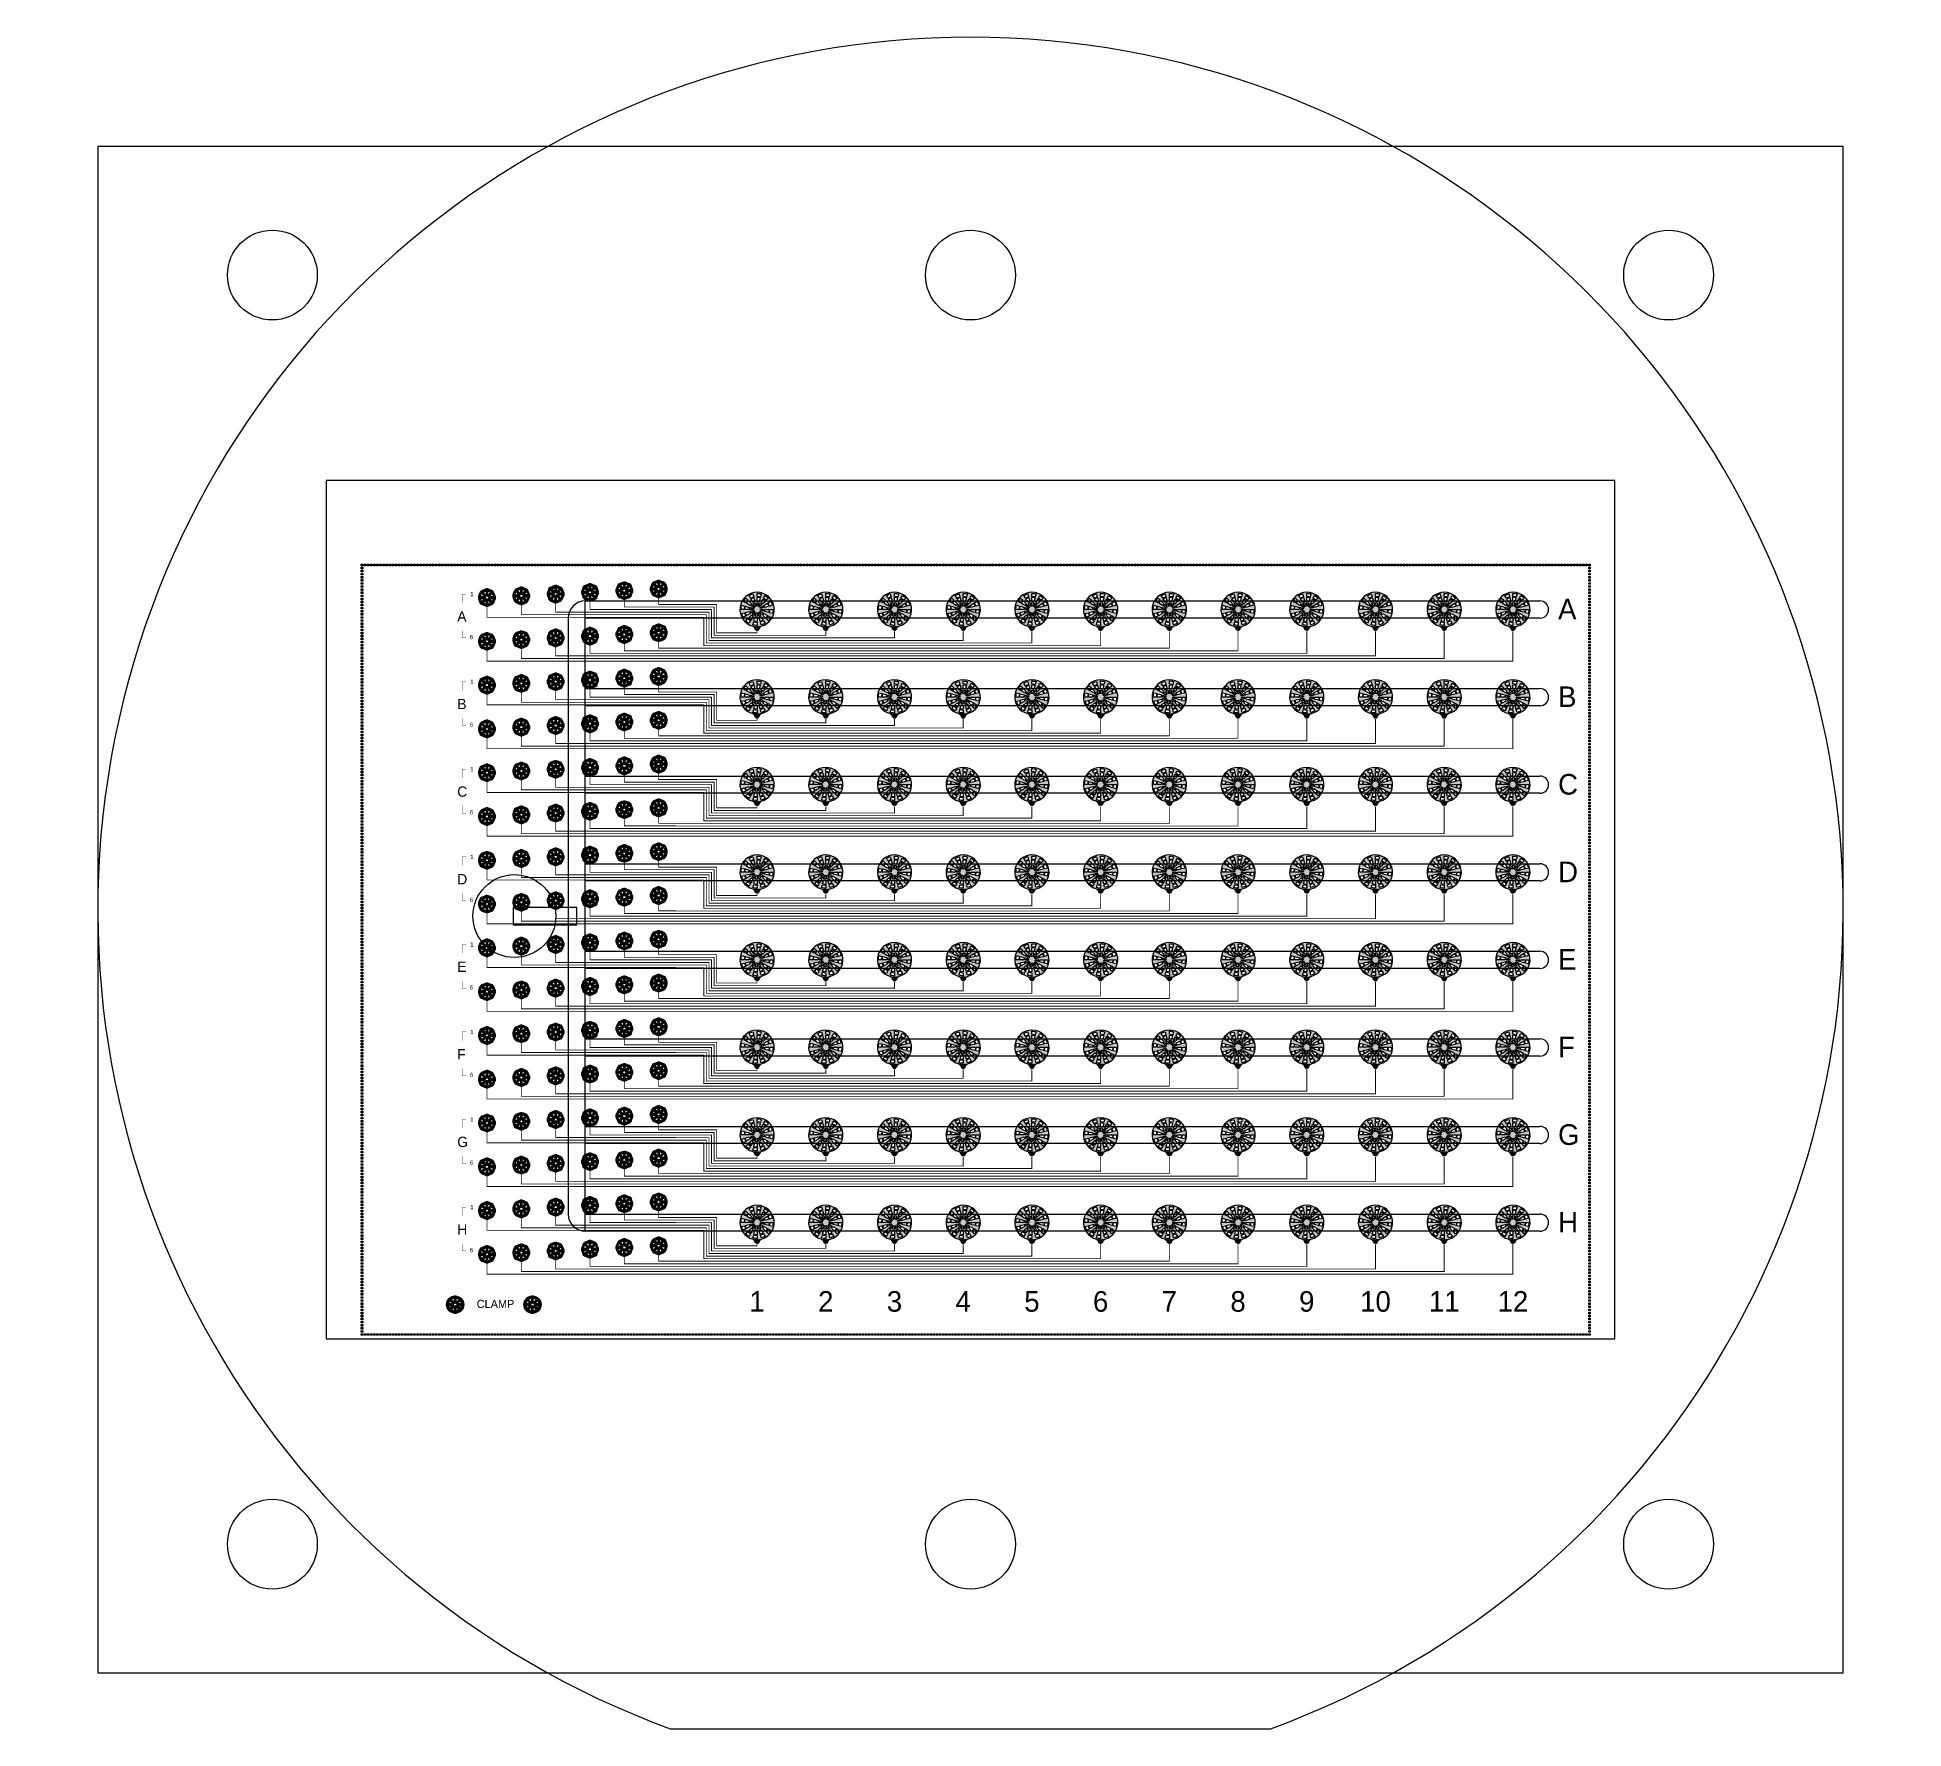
# Model space of a CAD drawing. Extents: x -54323 to 54323, y -47697 to 50800.
import ezdxf
from ezdxf.enums import TextEntityAlignment as Align

# ---------------------------------------------------------------- set-up
doc = ezdxf.new("R2010")
doc.units = 13
for name, color, linetype in [('Adapter', 30, 'Continuous'), ('Air Clamp', 240, 'Continuous'), ('Boundary Marking', 170, 'Continuous'), ('Reagent Routing', 104, 'Continuous'), ('Reservoirs', 40, 'Continuous')]:
    doc.layers.add(name, color=color, linetype=linetype)

# ---------------------------------------------------------------- blocks, each defined once
blk = doc.blocks.new('Wafer (4-inch)')
blk.add_line((-17483, -47697), (17483, -47697))
blk.add_arc((0, 0), 50800, 290.12967, 249.87033)
blk = doc.blocks.new('Glass Slide Area')
blk.add_lwpolyline([(-37500, -25000), (37500, -25000), (37500, 25000), (-37500, 25000)], close=True)
blk = doc.blocks.new('*U10')
at = {"const_width": 50}
for points in [[(-19925, -625), (-19925, -700), (-22275, -700), (-22275, 950), (-24650, 950)], [(-15925, -625), (-15925, -850), (-22425, -850), (-22425, 800), (-24650, 800)], [(-11925, -625), (-11925, -1000), (-22575, -1000), (-22575, 650), (-24650, 650)], [(-7925, -625), (-7925, -1150), (-22725, -1150), (-22725, 500), (-24650, 500)], [(-3925, -625), (-3925, -1300), (-22875, -1300), (-22875, 350), (-24650, 350)], [(75, -625), (75, -1450), (-23025, -1450), (-23025, 200), (-24650, 200)], [(-24650, -2350), (-24650, -2350), (24075, -2350), (24075, -625)], [(20075, -625), (20075, -2200), (-24650, -2200)], [(16075, -625), (16075, -2050), (-24650, -2050)], [(12075, -625), (12075, -1900), (-24650, -1900)], [(8075, -625), (8075, -1750), (-24650, -1750)], [(4075, -625), (4075, -1600), (-24650, -1600)]]:
    blk.add_lwpolyline(points, dxfattribs=at)
blk = doc.blocks.new('*U11')
at = {"layer": 'Reagent Routing', "color": 0, "linetype": 'ByBlock', "lineweight": -2, "transparency": 16777216}
for p in [(0, 0), (0, -5100), (0, -10200), (0, -15300), (0, -20400), (0, -25500), (0, -30600), (0, -35700)]:
    blk.add_blockref('*U10', p, dxfattribs=at)
blk = doc.blocks.new('*U12')
at = {"layer": 'Reagent Routing', "const_width": 20}
for points in [[(-92, 1250), (-317, 1250), (-317, 750)], [(-92, -1300), (-317, -1300), (-317, -875)]]:
    blk.add_lwpolyline(points, dxfattribs=at)
at = {"layer": 'Reagent Routing'}
for s, p in [('1', (258, 1250)), ('6', (233, -1250))]:
    blk.add_text(s, height=250, dxfattribs=at).set_placement(p, align=Align.MIDDLE_CENTER)
blk = doc.blocks.new('*U13')
at = {"layer": 'Reagent Routing', "color": 0, "linetype": 'ByBlock', "lineweight": -2, "transparency": 16777216}
for p in [(0, 0), (0, -5100), (0, -10200), (0, -15300), (0, -20400), (0, -25500), (0, -30600), (0, -35700)]:
    blk.add_blockref('*U12', p, dxfattribs=at)
blk = doc.blocks.new('ReservoirPin')
h = blk.add_hatch(color=256)
h.dxf.hatch_style = 1
h.paths.add_polyline_path([(-247, -986), (-228, -1012), (-225, -1008), (-208, -1025), (-215, -1031), (-187, -1070), (-175, -1058), (-158, -1075), (-173, -1090), (-125, -1159), (-108, -1175), (-111, -1178), (-84, -1217), (-75, -1208), (-58, -1225), (-70, -1236), (-25, -1300), (25, -1300), (70, -1236), (58, -1225), (75, -1208), (84, -1217), (111, -1178), (108, -1175), (125, -1159), (173, -1090), (158, -1075), (175, -1058), (187, -1070), (215, -1031), (208, -1025), (225, -1008), (228, -1012), (247, -986, 7.9866733)])
h.paths.add_polyline_path([(-242, -918), (-196, -748), (0, -774), (0, -950, -0.0655435)], flags=16)
h.paths.add_polyline_path([(-175, -1008), (-158, -1025), (-175, -1042), (-192, -1025)], flags=16)
h.paths.add_polyline_path([(-125, -1008), (-108, -1025), (-125, -1042), (-142, -1025)], flags=16)
h.paths.add_polyline_path([(-92, -1025), (-75, -1008), (-58, -1025), (-75, -1042)], flags=16)
h.paths.add_polyline_path([(-125, -1058), (-108, -1075), (-125, -1092), (-142, -1075)], flags=16)
h.paths.add_polyline_path([(-75, -1058), (-58, -1075), (-75, -1092), (-92, -1075)], flags=16)
h.paths.add_polyline_path([(-42, -1025), (-25, -1008), (-8, -1025), (-25, -1042)], flags=16)
h.paths.add_polyline_path([(-125, -1108), (-108, -1125), (-125, -1142), (-142, -1125)], flags=16)
h.paths.add_polyline_path([(-42, -1075), (-25, -1058), (-8, -1075), (-25, -1092)], flags=16)
h.paths.add_polyline_path([(-75, -1108), (-58, -1125), (-75, -1142), (-92, -1125)], flags=16)
h.paths.add_polyline_path([(8, -1025), (25, -1008), (42, -1025), (25, -1042)], flags=16)
h.paths.add_polyline_path([(-25, -1108), (-8, -1125), (-25, -1142), (-42, -1125)], flags=16)
h.paths.add_polyline_path([(8, -1075), (25, -1058), (42, -1075), (25, -1092)], flags=16)
h.paths.add_polyline_path([(-75, -1158), (-58, -1175), (-75, -1192), (-92, -1175)], flags=16)
h.paths.add_polyline_path([(-184, -705), (-121, -467), (0, -483), (0, -729)], flags=16)
h.paths.add_polyline_path([(58, -1025), (75, -1008), (92, -1025), (75, -1042)], flags=16)
h.paths.add_polyline_path([(8, -1125), (25, -1108), (42, -1125), (25, -1142)], flags=16)
h.paths.add_polyline_path([(-25, -1158), (-8, -1175), (-25, -1192), (-42, -1175)], flags=16)
h.paths.add_polyline_path([(58, -1075), (75, -1058), (92, -1075), (75, -1092)], flags=16)
h.paths.add_polyline_path([(-467, -825, -0.0655435), (-660, -677), (-536, -552), (-379, -673)], flags=16)
h.paths.add_polyline_path([(25, -1158), (42, -1175), (25, -1192), (8, -1175)], flags=16)
h.paths.add_polyline_path([(58, -1125), (75, -1108), (92, -1125), (75, -1142)], flags=16)
h.paths.add_polyline_path([(-25, -1208), (-8, -1225), (-25, -1242), (-42, -1225)], flags=16)
h.paths.add_polyline_path([(108, -1025), (125, -1008), (142, -1025), (125, -1042)], flags=16)
h.paths.add_polyline_path([(108, -1075), (125, -1058), (142, -1075), (125, -1092)], flags=16)
h.paths.add_polyline_path([(58, -1175), (75, -1158), (92, -1175), (75, -1192)], flags=16)
h.paths.add_polyline_path([(25, -1208), (42, -1225), (25, -1242), (8, -1225)], flags=16)
h.paths.add_polyline_path([(-356, -634), (-504, -521), (-330, -347), (-233, -421)], flags=16)
h.paths.add_polyline_path([(108, -1125), (125, -1108), (142, -1125), (125, -1142)], flags=16)
h.paths.add_polyline_path([(158, -1025), (175, -1008), (192, -1025), (175, -1042)], flags=16)
h.paths.add_polyline_path([(196, -748), (379, -673), (467, -825, -0.0655435), (242, -918)], flags=16)
h.paths.add_polyline_path([(184, -705), (121, -467), (233, -421), (356, -634)], flags=16)
h.paths.add_polyline_path([(-105, -408), (-52, -212), (0, -219), (0, -422)], flags=16)
h.paths.add_polyline_path([(-203, -368), (-287, -303), (-143, -160), (-101, -192)], flags=16)
h.paths.add_polyline_path([(105, -408), (52, -212), (101, -192), (203, -368)], flags=16)
h.paths.add_polyline_path([(-617, -373), (-688, -201), (-451, -137), (-404, -250)], flags=16)
h.paths.add_polyline_path([(-656, -395), (-808, -483, -0.0655435), (-902, -258), (-732, -213)], flags=16)
h.paths.add_polyline_path([(-351, -219), (-391, -122), (-196, -69), (-175, -118)], flags=16)
h.paths.add_polyline_path([(330, -347), (404, -250), (617, -373), (504, -521)], flags=16)
h.paths.add_polyline_path([(287, -303), (143, -160), (175, -118), (351, -219)], flags=16)
h.paths.add_polyline_path([(536, -552), (656, -395), (808, -483, -0.0655435), (660, -677)], flags=16)
h.paths.add_polyline_path([(-203, -17), (-405, -17), (-391, 88), (-196, 36)], flags=16)
h.paths.add_polyline_path([(196, -69), (203, -17), (405, -17), (391, -122)], flags=16)
h.paths.add_polyline_path([(-467, -17), (-713, -17), (-688, 168), (-451, 104)], flags=16)
h.paths.add_polyline_path([(-175, 85), (-351, 186), (-287, 270), (-143, 127)], flags=16)
h.paths.add_polyline_path([(451, -137), (467, -17), (713, -17), (688, -201)], flags=16)
h.paths.add_polyline_path([(196, 36), (175, 85), (351, 186), (391, 88)], flags=16)
h.paths.add_polyline_path([(-758, -17), (-933, -17, -0.0655435), (-902, 225), (-732, 179)], flags=16)
h.paths.add_polyline_path([(-101, 159), (-203, 334), (-105, 375), (-52, 179)], flags=16)
h.paths.add_polyline_path([(143, 127), (101, 159), (203, 334), (287, 270)], flags=16)
h.paths.add_polyline_path([(0, 186), (0, 389), (105, 375), (52, 179)], flags=16)
h.paths.add_polyline_path([(-404, 217), (-617, 340), (-504, 487), (-330, 313)], flags=16)
h.paths.add_polyline_path([(732, -213), (758, -17), (933, -17, -0.0655435), (902, -258)], flags=16)
h.paths.add_polyline_path([(451, 104), (404, 217), (617, 340), (688, 168)], flags=16)
h.paths.add_polyline_path([(-233, 387), (-356, 601), (-184, 672), (-121, 434)], flags=16)
h.paths.add_polyline_path([(330, 313), (233, 387), (356, 601), (504, 487)], flags=16)
h.paths.add_polyline_path([(-656, 362), (-808, 450, -0.0655435), (-660, 643), (-536, 519)], flags=16)
h.paths.add_polyline_path([(0, 450), (0, 696), (184, 672), (121, 434)], flags=16)
h.paths.add_polyline_path([(732, 179), (656, 362), (808, 450, -0.0655435), (902, 225)], flags=16)
h.paths.add_polyline_path([(-379, 639), (-467, 792, -0.0655435), (-242, 885), (-196, 715)], flags=16)
h.paths.add_polyline_path([(536, 519), (379, 639), (467, 792, -0.0655435), (660, 643)], flags=16)
h.paths.add_polyline_path([(0, 741), (0, 917, -0.0655435), (242, 885), (196, 715)], flags=16)
for points in [[(-732, 179), (-758, -17), (-933, -17, -0.0655435), (-902, 225), (-732, 179)], [(-536, 519), (-656, 362), (-808, 450, -0.0655435), (-660, 643), (-536, 519)], [(-467, 792, -0.0655435), (-242, 885), (-196, 715), (-379, 639), (-467, 792, -0.0655435)], [(0, 741), (0, 917, -0.0655435), (242, 885), (196, 715), (0, 741)], [(379, 639), (467, 792, -0.0655435), (660, 643), (536, 519), (379, 639)], [(656, 362), (808, 450, -0.0655435), (902, 225), (732, 179), (656, 362)], [(-732, -213), (-656, -395), (-808, -483, -0.0655435), (-902, -258), (-732, -213)], [(-536, -552), (-379, -673), (-467, -825, -0.0655435), (-660, -677), (-536, -552)], [(-196, -748), (0, -774), (0, -950, -0.0655435), (-242, -918), (-196, -748)], [(196, -748), (379, -673), (467, -825, -0.0655435), (242, -918), (196, -748)], [(656, -395), (808, -483, -0.0655435), (660, -677), (536, -552), (656, -395)], [(758, -17), (933, -17, -0.0655435), (902, -258), (732, -213), (758, -17)]]:
    blk.add_lwpolyline(points, format="xyb", close=True)
for points in [[(-451, 104), (-467, -17), (-713, -17), (-688, 168), (-451, 104)], [(-504, 487), (-330, 313), (-404, 217), (-617, 340), (-504, 487)], [(-391, 88), (-196, 36), (-203, -17), (-405, -17), (-391, 88)], [(-356, 601), (-184, 672), (-121, 434), (-233, 387), (-356, 601)], [(-287, 270), (-143, 127), (-175, 85), (-351, 186), (-287, 270)], [(-203, 334), (-105, 375), (-52, 179), (-101, 159), (-203, 334)], [(0, 696), (184, 672), (121, 434), (0, 450), (0, 696)], [(0, 389), (105, 375), (52, 179), (0, 186), (0, 389)], [(203, 334), (287, 270), (143, 127), (101, 159), (203, 334)], [(175, 85), (351, 186), (391, 88), (196, 36), (175, 85)], [(233, 387), (356, 601), (504, 487), (330, 313), (233, 387)], [(404, 217), (617, 340), (688, 168), (451, 104), (404, 217)], [(-451, -137), (-404, -250), (-617, -373), (-688, -201), (-451, -137)], [(-330, -347), (-233, -421), (-356, -634), (-504, -521), (-330, -347)], [(-196, -69), (-175, -118), (-351, -219), (-391, -122), (-196, -69)], [(-143, -160), (-101, -192), (-203, -368), (-287, -303), (-143, -160)], [(-175, -1008), (-192, -1025), (-175, -1042), (-158, -1025), (-175, -1008)], [(-121, -467), (0, -483), (0, -729), (-184, -705), (-121, -467)], [(-125, -1008), (-142, -1025), (-125, -1042), (-108, -1025), (-125, -1008)], [(-125, -1058), (-142, -1075), (-125, -1092), (-108, -1075), (-125, -1058)], [(-52, -212), (0, -219), (0, -422), (-105, -408), (-52, -212)], [(-75, -1008), (-92, -1025), (-75, -1042), (-58, -1025), (-75, -1008)], [(-75, -1058), (-92, -1075), (-75, -1092), (-58, -1075), (-75, -1058)], [(-25, -1008), (-42, -1025), (-25, -1042), (-8, -1025), (-25, -1008)], [(-25, -1058), (-42, -1075), (-25, -1092), (-8, -1075), (-25, -1058)], [(25, -1008), (8, -1025), (25, -1042), (42, -1025), (25, -1008)], [(25, -1058), (8, -1075), (25, -1092), (42, -1075), (25, -1058)], [(52, -212), (101, -192), (203, -368), (105, -408), (52, -212)], [(75, -1008), (58, -1025), (75, -1042), (92, -1025), (75, -1008)], [(75, -1058), (58, -1075), (75, -1092), (92, -1075), (75, -1058)], [(125, -1008), (108, -1025), (125, -1042), (142, -1025), (125, -1008)], [(125, -1058), (108, -1075), (125, -1092), (142, -1075), (125, -1058)], [(121, -467), (233, -421), (356, -634), (184, -705), (121, -467)], [(175, -118), (351, -219), (287, -303), (143, -160), (175, -118)], [(175, -1008), (158, -1025), (175, -1042), (192, -1025), (175, -1008)], [(203, -17), (405, -17), (391, -122), (196, -69), (203, -17)], [(404, -250), (617, -373), (504, -521), (330, -347), (404, -250)], [(467, -17), (713, -17), (688, -201), (451, -137), (467, -17)], [(-125, -1108), (-142, -1125), (-125, -1142), (-108, -1125), (-125, -1108)], [(-75, -1108), (-92, -1125), (-75, -1142), (-58, -1125), (-75, -1108)], [(-75, -1158), (-92, -1175), (-75, -1192), (-58, -1175), (-75, -1158)], [(-25, -1108), (-42, -1125), (-25, -1142), (-8, -1125), (-25, -1108)], [(-25, -1158), (-42, -1175), (-25, -1192), (-8, -1175), (-25, -1158)], [(-25, -1208), (-42, -1225), (-25, -1242), (-8, -1225), (-25, -1208)], [(25, -1108), (8, -1125), (25, -1142), (42, -1125), (25, -1108)], [(25, -1158), (8, -1175), (25, -1192), (42, -1175), (25, -1158)], [(25, -1208), (8, -1225), (25, -1242), (42, -1225), (25, -1208)], [(75, -1108), (58, -1125), (75, -1142), (92, -1125), (75, -1108)], [(75, -1158), (58, -1175), (75, -1192), (92, -1175), (75, -1158)], [(125, -1108), (108, -1125), (125, -1142), (142, -1125), (125, -1108)]]:
    blk.add_lwpolyline(points, close=True)
for points in [[(-215, -1031), (-208, -1025), (-225, -1008), (-228, -1012)], [(-173, -1090), (-158, -1075), (-175, -1058), (-187, -1070)], [(187, -1070), (175, -1058), (158, -1075), (173, -1090)], [(228, -1012), (225, -1008), (208, -1025), (215, -1031)], [(-111, -1178), (-108, -1175), (-125, -1158), (-125, -1158)], [(-70, -1236), (-58, -1225), (-75, -1208), (-84, -1217)], [(84, -1217), (75, -1208), (58, -1225), (70, -1236)], [(125, -1158), (108, -1175), (111, -1178)]]:
    blk.add_lwpolyline(points)
blk.add_arc((0, -17), 1000, 284.27357, 255.72643)
blk = doc.blocks.new('*U8')
at = {"layer": 'Reservoirs'}
blk.add_blockref('ReservoirPin', (0, 25), dxfattribs=at)
blk = doc.blocks.new('*U9')
at = {"layer": 'Reservoirs', "color": 0, "linetype": 'ByBlock', "lineweight": -2, "transparency": 16777216}
for p in [(0, 35700), (4000, 35700), (8000, 35700), (12000, 35700), (16000, 35700), (20000, 35700), (24000, 35700), (28000, 35700), (32000, 35700), (36000, 35700), (40000, 35700), (44000, 35700), (0, 30600), (4000, 30600), (8000, 30600), (12000, 30600), (16000, 30600), (20000, 30600), (24000, 30600), (28000, 30600), (32000, 30600), (36000, 30600), (40000, 30600), (44000, 30600), (0, 25500), (4000, 25500), (8000, 25500), (12000, 25500), (16000, 25500), (20000, 25500), (24000, 25500), (28000, 25500), (32000, 25500), (36000, 25500), (40000, 25500), (44000, 25500), (0, 20400), (4000, 20400), (8000, 20400), (12000, 20400), (16000, 20400), (20000, 20400), (24000, 20400), (28000, 20400), (32000, 20400), (36000, 20400), (40000, 20400), (44000, 20400), (0, 15300), (4000, 15300), (8000, 15300), (12000, 15300), (16000, 15300), (20000, 15300), (24000, 15300), (28000, 15300), (32000, 15300), (36000, 15300), (40000, 15300), (44000, 15300), (0, 10200), (4000, 10200), (8000, 10200), (12000, 10200), (16000, 10200), (20000, 10200), (24000, 10200), (28000, 10200), (32000, 10200), (36000, 10200), (40000, 10200), (44000, 10200), (0, 5100), (4000, 5100), (8000, 5100), (12000, 5100), (16000, 5100), (20000, 5100), (24000, 5100), (28000, 5100), (32000, 5100), (36000, 5100), (40000, 5100), (44000, 5100), (0, 0), (4000, 0), (8000, 0), (12000, 0), (16000, 0), (20000, 0), (24000, 0), (28000, 0), (32000, 0), (36000, 0), (40000, 0), (44000, 0)]:
    blk.add_blockref('*U8', p, dxfattribs=at)
blk = doc.blocks.new('Pinwheel')
h = blk.add_hatch(color=256)
h.dxf.hatch_style = 1
h.paths.add_polyline_path([(389, 318), (318, 389), (184, 444), (50, 500), (-50, 500), (-184, 444), (-318, 389), (-389, 318), (-444, 184), (-500, 50), (-500, -50), (-444, -184), (-389, -318), (-318, -389), (-184, -444), (-50, -500), (50, -500), (184, -444), (318, -389), (389, -318), (444, -184), (500, -50), (500, 50), (444, 184)])
h.paths.add_polyline_path([(-207, 327), (-146, 352), (-85, 377, -0.5345111), (-50, 354), (-50, 181, -0.3033467), (-65, 158, -0.3033467), (-93, 163), (-215, 286, -0.5345111)], flags=16)
h.paths.add_polyline_path([(-286, 215), (-163, 93, -0.3033467), (-158, 65, -0.3033467), (-181, 50), (-354, 50, -0.5345111), (-377, 85), (-352, 146), (-327, 207, -0.5345111)], flags=16)
h.paths.add_polyline_path([(100, 0, -1), (-100, 0, -1)], flags=16)
h.paths.add_polyline_path([(50, 354, -0.5345111), (85, 377), (146, 352), (207, 327, -0.5345111), (215, 286), (93, 163, -0.3033467), (65, 158, -0.3033467), (50, 181)], flags=16)
h.paths.add_polyline_path([(-181, -50, -0.3033467), (-158, -65, -0.3033467), (-163, -93), (-286, -215, -0.5345111), (-327, -207), (-352, -146), (-377, -85, -0.5345111), (-354, -50)], flags=16)
h.paths.add_polyline_path([(163, 93), (286, 215, -0.5345111), (327, 207), (352, 146), (377, 85, -0.5345111), (354, 50), (181, 50, -0.3033467), (158, 65, -0.3033467)], flags=16)
h.paths.add_polyline_path([(-65, -158, -0.3033467), (-50, -181), (-50, -354, -0.5345111), (-85, -377), (-146, -352), (-207, -327, -0.5345111), (-215, -286), (-93, -163, -0.3033467)], flags=16)
h.paths.add_polyline_path([(181, -50), (354, -50, -0.5345111), (377, -85), (352, -146), (327, -207, -0.5345111), (286, -215), (163, -93, -0.3033467), (158, -65, -0.3033467)], flags=16)
h.paths.add_polyline_path([(65, -158, -0.3033467), (93, -163), (215, -286, -0.5345111), (207, -327), (146, -352), (85, -377, -0.5345111), (50, -354), (50, -181, -0.3033467)], flags=16)
for p, q in [((-444, 184), (-500, 50)), ((-500, 50), (-500, -50)), ((-389, 318), (-444, 184)), ((-318, 389), (-389, 318)), ((-377, 85), (-352, 146)), ((-181, 50), (-354, 50)), ((-352, 146), (-327, 207)), ((-184, 444), (-318, 389)), ((-286, 215), (-163, 93)), ((-93, 163), (-215, 286)), ((-207, 327), (-146, 352)), ((-50, 500), (-184, 444)), ((-146, 352), (-85, 377)), ((50, 500), (-50, 500)), ((-50, 354), (-50, 181)), ((184, 444), (50, 500)), ((50, 181), (50, 354)), ((85, 377), (146, 352)), ((215, 286), (93, 163)), ((146, 352), (207, 327)), ((163, 93), (286, 215)), ((354, 50), (181, 50)), ((318, 389), (184, 444)), ((389, 318), (318, 389)), ((327, 207), (352, 146)), ((352, 146), (377, 85)), ((444, 184), (389, 318)), ((500, 50), (444, 184)), ((500, -50), (500, 50)), ((-500, -50), (-500, -50)), ((-500, -50), (-444, -184)), ((-444, -184), (-389, -318)), ((-389, -318), (-318, -389)), ((-352, -146), (-377, -85)), ((-354, -50), (-181, -50)), ((-327, -207), (-352, -146)), ((-318, -389), (-184, -444)), ((-163, -93), (-286, -215)), ((-215, -286), (-93, -163)), ((-146, -352), (-207, -327)), ((-184, -444), (-50, -500)), ((-85, -377), (-146, -352)), ((-50, -181), (-50, -354)), ((-50, -500), (50, -500)), ((50, -354), (50, -181)), ((50, -500), (184, -444)), ((146, -352), (85, -377)), ((93, -163), (215, -286)), ((207, -327), (146, -352)), ((286, -215), (163, -93)), ((181, -50), (354, -50)), ((184, -444), (318, -389)), ((318, -389), (389, -318)), ((352, -146), (327, -207)), ((377, -85), (352, -146)), ((389, -318), (444, -184)), ((444, -184), (500, -50))]:
    blk.add_line(p, q)
blk.add_circle((0, 0), 100)
for centre, start, end in [((-354, 75), 157.49999, 269.99999), ((-304, 198), 44.99999, 157.49999), ((-198, 304), 112.49999, 224.99999), ((-181, 75), 269.99999, 337.49999), ((-181, 75), 337.49999, 44.99999), ((-75, 181), 224.99999, 292.49999), ((-75, 354), 359.99999, 112.49999), ((-75, 181), 292.49999, 359.99999), ((75, 354), 67.49999, 179.99999), ((75, 181), 179.99999, 247.49999), ((75, 181), 247.49999, 314.99999), ((181, 75), 134.99999, 202.49999), ((181, 75), 202.49999, 269.99999), ((198, 304), 314.99999, 67.49999), ((304, 198), 22.49999, 134.99999), ((354, 75), 269.99999, 22.49999), ((-354, -75), 89.99999, 202.49999), ((-304, -198), 202.49999, 314.99999), ((-198, -304), 134.99999, 247.49999), ((-181, -75), 22.49999, 89.99999), ((-181, -75), 314.99999, 22.49999), ((-75, -181), 67.49999, 134.99999), ((-75, -354), 247.49999, 359.99999), ((-75, -181), 359.99999, 67.49999), ((75, -181), 112.49999, 179.99999), ((75, -354), 179.99999, 292.49999), ((75, -181), 44.99999, 112.49999), ((181, -75), 157.49999, 224.99999), ((181, -75), 89.99999, 157.49999), ((198, -304), 292.49999, 44.99999), ((304, -198), 224.99999, 337.49999), ((354, -75), 337.49999, 89.99999)]:
    blk.add_arc(centre, 25, start, end)
blk = doc.blocks.new('*U14')
at = {"layer": 'Boundary Marking'}
h = blk.add_hatch(color=256, dxfattribs=at)
h.dxf.hatch_style = 1
h.paths.add_polyline_path([(45, -45), (45, 45), (-45, 45), (-45, -45)])
blk.add_lwpolyline([(-45, 45), (45, 45), (45, -45), (-45, -45)], close=True, dxfattribs=at)
blk = doc.blocks.new('*U15')
at = {"layer": 'Boundary Marking', "color": 0, "linetype": 'ByBlock', "lineweight": -2, "transparency": 16777216}
for p in [(0, 0), (180, 0), (360, 0), (540, 0), (720, 0), (900, 0), (1080, 0), (1260, 0), (1440, 0), (1620, 0), (1800, 0), (1980, 0), (2160, 0), (2340, 0), (2520, 0), (2700, 0), (2880, 0), (3060, 0), (3240, 0), (3420, 0), (3600, 0), (3780, 0), (3960, 0), (4140, 0), (4320, 0), (4500, 0), (4680, 0), (4860, 0), (5040, 0), (5220, 0), (5400, 0), (5580, 0), (5760, 0), (5940, 0), (6120, 0), (6300, 0), (6480, 0), (6660, 0), (6840, 0), (7020, 0), (7200, 0), (7380, 0), (7560, 0), (7740, 0), (7920, 0), (8100, 0), (8280, 0), (8460, 0), (8640, 0), (8820, 0), (9000, 0), (9180, 0), (9360, 0), (9540, 0), (9720, 0), (9900, 0), (10080, 0), (10260, 0), (10440, 0), (10620, 0), (10800, 0), (10980, 0), (11160, 0), (11340, 0), (11520, 0), (11700, 0), (11880, 0), (12060, 0), (12240, 0), (12420, 0), (12600, 0), (12780, 0), (12960, 0), (13140, 0), (13320, 0), (13500, 0), (13680, 0), (13860, 0), (14040, 0), (14220, 0), (14400, 0), (14580, 0), (14760, 0), (14940, 0), (15120, 0), (15300, 0), (15480, 0), (15660, 0), (15840, 0), (16020, 0), (16200, 0), (16380, 0), (16560, 0), (16740, 0), (16920, 0), (17100, 0), (17280, 0), (17460, 0), (17640, 0), (17820, 0), (18000, 0), (18180, 0), (18360, 0), (18540, 0), (18720, 0), (18900, 0), (19080, 0), (19260, 0), (19440, 0), (19620, 0), (19800, 0), (19980, 0), (20160, 0), (20340, 0), (20520, 0), (20700, 0), (20880, 0), (21060, 0), (21240, 0), (21420, 0), (21600, 0), (21780, 0), (21960, 0), (22140, 0), (22320, 0), (22500, 0), (22680, 0), (22860, 0), (23040, 0), (23220, 0), (23400, 0), (23580, 0), (23760, 0), (23940, 0), (24120, 0), (24300, 0), (24480, 0), (24660, 0), (24840, 0), (25020, 0), (25200, 0), (25380, 0), (25560, 0), (25740, 0), (25920, 0), (26100, 0), (26280, 0), (26460, 0), (26640, 0), (26820, 0), (27000, 0), (27180, 0), (27360, 0), (27540, 0), (27720, 0), (27900, 0), (28080, 0), (28260, 0), (28440, 0), (28620, 0), (28800, 0), (28980, 0), (29160, 0), (29340, 0), (29520, 0), (29700, 0), (29880, 0), (30060, 0), (30240, 0), (30420, 0), (30600, 0), (30780, 0), (30960, 0), (31140, 0), (31320, 0), (31500, 0), (31680, 0), (31860, 0), (32040, 0), (32220, 0), (32400, 0), (32580, 0), (32760, 0), (32940, 0), (33120, 0), (33300, 0), (33480, 0), (33660, 0), (33840, 0), (34020, 0), (34200, 0), (34380, 0), (34560, 0), (34740, 0), (34920, 0), (35100, 0), (35280, 0), (35460, 0), (35640, 0), (35820, 0), (36000, 0), (36180, 0), (36360, 0), (36540, 0), (36720, 0), (36900, 0), (37080, 0), (37260, 0), (37440, 0), (37620, 0), (37800, 0), (37980, 0), (38160, 0), (38340, 0), (38520, 0), (38700, 0), (38880, 0), (39060, 0), (39240, 0), (39420, 0), (39600, 0), (39780, 0), (39960, 0), (40140, 0), (40320, 0), (40500, 0), (40680, 0), (40860, 0), (41040, 0), (41220, 0), (41400, 0), (41580, 0), (41760, 0), (41940, 0), (42120, 0), (42300, 0), (42480, 0), (42660, 0), (42840, 0), (43020, 0), (43200, 0), (43380, 0), (43560, 0), (43740, 0), (43920, 0), (44100, 0), (44280, 0), (44460, 0), (44640, 0), (44820, 0), (45000, 0), (45180, 0), (45360, 0), (45540, 0), (45720, 0), (45900, 0), (46080, 0), (46260, 0), (46440, 0), (46620, 0), (46800, 0), (46980, 0), (47160, 0), (47340, 0), (47520, 0), (47700, 0), (47880, 0), (48060, 0), (48240, 0), (48420, 0), (48600, 0), (48780, 0), (48960, 0), (49140, 0), (49320, 0), (49500, 0), (49680, 0), (49860, 0), (50040, 0), (50220, 0), (50400, 0), (50580, 0), (50760, 0), (50940, 0), (51120, 0), (51300, 0), (51480, 0), (51660, 0), (51840, 0), (52020, 0), (52200, 0), (52380, 0), (52560, 0), (52740, 0), (52920, 0), (53100, 0), (53280, 0), (53460, 0), (53640, 0), (53820, 0), (54000, 0), (54180, 0), (54360, 0), (54540, 0), (54720, 0), (54900, 0), (55080, 0), (55260, 0), (55440, 0), (55620, 0), (55800, 0), (55980, 0), (56160, 0), (56340, 0), (56520, 0), (56700, 0), (56880, 0), (57060, 0), (57240, 0), (57420, 0), (57600, 0), (57780, 0), (57960, 0), (58140, 0), (58320, 0), (58500, 0), (58680, 0), (58860, 0), (59040, 0), (59220, 0), (59400, 0), (59580, 0), (59760, 0), (59940, 0), (60120, 0), (60300, 0), (60480, 0), (60660, 0), (60840, 0), (61020, 0), (61200, 0), (61380, 0), (61560, 0), (61740, 0), (61920, 0), (62100, 0), (62280, 0), (62460, 0), (62640, 0), (62820, 0), (63000, 0), (63180, 0), (63360, 0), (63540, 0), (63720, 0), (63900, 0), (64080, 0), (64260, 0), (64440, 0), (64620, 0), (64800, 0), (64980, 0), (65160, 0), (65340, 0), (65520, 0), (65700, 0), (65880, 0), (66060, 0), (66240, 0), (66420, 0), (66600, 0), (66780, 0), (66960, 0), (67140, 0), (67320, 0), (67500, 0), (67680, 0), (67860, 0), (68040, 0), (68220, 0), (68400, 0), (68580, 0), (68760, 0), (68940, 0), (69120, 0), (69300, 0), (69480, 0), (69660, 0), (69840, 0), (70020, 0), (70200, 0), (70380, 0), (70560, 0), (70740, 0), (70920, 0), (71100, 0), (71280, 0), (71460, 0)]:
    blk.add_blockref('*U14', p, dxfattribs=at)
blk = doc.blocks.new('*U16')
at = {"layer": 'Boundary Marking'}
h = blk.add_hatch(color=256, dxfattribs=at)
h.dxf.hatch_style = 1
h.paths.add_polyline_path([(-45, 45), (-45, -45), (45, -45), (45, 45)])
blk.add_lwpolyline([(-45, 45), (45, 45), (45, -45), (-45, -45)], close=True, dxfattribs=at)
blk = doc.blocks.new('*U17')
at = {"layer": 'Boundary Marking', "color": 0, "linetype": 'ByBlock', "lineweight": -2, "transparency": 16777216}
for p in [(0, 0), (180, 0), (360, 0), (540, 0), (720, 0), (900, 0), (1080, 0), (1260, 0), (1440, 0), (1620, 0), (1800, 0), (1980, 0), (2160, 0), (2340, 0), (2520, 0), (2700, 0), (2880, 0), (3060, 0), (3240, 0), (3420, 0), (3600, 0), (3780, 0), (3960, 0), (4140, 0), (4320, 0), (4500, 0), (4680, 0), (4860, 0), (5040, 0), (5220, 0), (5400, 0), (5580, 0), (5760, 0), (5940, 0), (6120, 0), (6300, 0), (6480, 0), (6660, 0), (6840, 0), (7020, 0), (7200, 0), (7380, 0), (7560, 0), (7740, 0), (7920, 0), (8100, 0), (8280, 0), (8460, 0), (8640, 0), (8820, 0), (9000, 0), (9180, 0), (9360, 0), (9540, 0), (9720, 0), (9900, 0), (10080, 0), (10260, 0), (10440, 0), (10620, 0), (10800, 0), (10980, 0), (11160, 0), (11340, 0), (11520, 0), (11700, 0), (11880, 0), (12060, 0), (12240, 0), (12420, 0), (12600, 0), (12780, 0), (12960, 0), (13140, 0), (13320, 0), (13500, 0), (13680, 0), (13860, 0), (14040, 0), (14220, 0), (14400, 0), (14580, 0), (14760, 0), (14940, 0), (15120, 0), (15300, 0), (15480, 0), (15660, 0), (15840, 0), (16020, 0), (16200, 0), (16380, 0), (16560, 0), (16740, 0), (16920, 0), (17100, 0), (17280, 0), (17460, 0), (17640, 0), (17820, 0), (18000, 0), (18180, 0), (18360, 0), (18540, 0), (18720, 0), (18900, 0), (19080, 0), (19260, 0), (19440, 0), (19620, 0), (19800, 0), (19980, 0), (20160, 0), (20340, 0), (20520, 0), (20700, 0), (20880, 0), (21060, 0), (21240, 0), (21420, 0), (21600, 0), (21780, 0), (21960, 0), (22140, 0), (22320, 0), (22500, 0), (22680, 0), (22860, 0), (23040, 0), (23220, 0), (23400, 0), (23580, 0), (23760, 0), (23940, 0), (24120, 0), (24300, 0), (24480, 0), (24660, 0), (24840, 0), (25020, 0), (25200, 0), (25380, 0), (25560, 0), (25740, 0), (25920, 0), (26100, 0), (26280, 0), (26460, 0), (26640, 0), (26820, 0), (27000, 0), (27180, 0), (27360, 0), (27540, 0), (27720, 0), (27900, 0), (28080, 0), (28260, 0), (28440, 0), (28620, 0), (28800, 0), (28980, 0), (29160, 0), (29340, 0), (29520, 0), (29700, 0), (29880, 0), (30060, 0), (30240, 0), (30420, 0), (30600, 0), (30780, 0), (30960, 0), (31140, 0), (31320, 0), (31500, 0), (31680, 0), (31860, 0), (32040, 0), (32220, 0), (32400, 0), (32580, 0), (32760, 0), (32940, 0), (33120, 0), (33300, 0), (33480, 0), (33660, 0), (33840, 0), (34020, 0), (34200, 0), (34380, 0), (34560, 0), (34740, 0), (34920, 0), (35100, 0), (35280, 0), (35460, 0), (35640, 0), (35820, 0), (36000, 0), (36180, 0), (36360, 0), (36540, 0), (36720, 0), (36900, 0), (37080, 0), (37260, 0), (37440, 0), (37620, 0), (37800, 0), (37980, 0), (38160, 0), (38340, 0), (38520, 0), (38700, 0), (38880, 0), (39060, 0), (39240, 0), (39420, 0), (39600, 0), (39780, 0), (39960, 0), (40140, 0), (40320, 0), (40500, 0), (40680, 0), (40860, 0), (41040, 0), (41220, 0), (41400, 0), (41580, 0), (41760, 0), (41940, 0), (42120, 0), (42300, 0), (42480, 0), (42660, 0), (42840, 0), (43020, 0), (43200, 0), (43380, 0), (43560, 0), (43740, 0), (43920, 0), (44100, 0), (44280, 0), (44460, 0), (44640, 0), (44820, 0), (45000, 0), (45180, 0), (45360, 0), (45540, 0), (45720, 0), (45900, 0), (46080, 0), (46260, 0), (46440, 0), (46620, 0), (46800, 0), (46980, 0), (47160, 0), (47340, 0), (47520, 0), (47700, 0), (47880, 0), (48060, 0), (48240, 0), (48420, 0), (48600, 0), (48780, 0), (48960, 0), (49140, 0), (49320, 0), (49500, 0), (49680, 0), (49860, 0), (50040, 0), (50220, 0), (50400, 0), (50580, 0), (50760, 0), (50940, 0), (51120, 0), (51300, 0), (51480, 0), (51660, 0), (51840, 0), (52020, 0), (52200, 0), (52380, 0), (52560, 0), (52740, 0), (52920, 0), (53100, 0), (53280, 0), (53460, 0), (53640, 0), (53820, 0), (54000, 0), (54180, 0), (54360, 0), (54540, 0), (54720, 0), (54900, 0), (55080, 0), (55260, 0), (55440, 0), (55620, 0), (55800, 0), (55980, 0), (56160, 0), (56340, 0), (56520, 0), (56700, 0), (56880, 0), (57060, 0), (57240, 0), (57420, 0), (57600, 0), (57780, 0), (57960, 0), (58140, 0), (58320, 0), (58500, 0), (58680, 0), (58860, 0), (59040, 0), (59220, 0), (59400, 0), (59580, 0), (59760, 0), (59940, 0), (60120, 0), (60300, 0), (60480, 0), (60660, 0), (60840, 0), (61020, 0), (61200, 0), (61380, 0), (61560, 0), (61740, 0), (61920, 0), (62100, 0), (62280, 0), (62460, 0), (62640, 0), (62820, 0), (63000, 0), (63180, 0), (63360, 0), (63540, 0), (63720, 0), (63900, 0), (64080, 0), (64260, 0), (64440, 0), (64620, 0), (64800, 0), (64980, 0), (65160, 0), (65340, 0), (65520, 0), (65700, 0), (65880, 0), (66060, 0), (66240, 0), (66420, 0), (66600, 0), (66780, 0), (66960, 0), (67140, 0), (67320, 0), (67500, 0), (67680, 0), (67860, 0), (68040, 0), (68220, 0), (68400, 0), (68580, 0), (68760, 0), (68940, 0), (69120, 0), (69300, 0), (69480, 0), (69660, 0), (69840, 0), (70020, 0), (70200, 0), (70380, 0), (70560, 0), (70740, 0), (70920, 0), (71100, 0), (71280, 0), (71460, 0)]:
    blk.add_blockref('*U16', p, dxfattribs=at)
blk = doc.blocks.new('*U18')
at = {"layer": 'Boundary Marking'}
h = blk.add_hatch(color=256, dxfattribs=at)
h.dxf.hatch_style = 1
h.paths.add_polyline_path([(-45, 45), (-45, -45), (45, -45), (45, 45)])
blk.add_lwpolyline([(45, -45), (-45, -45), (-45, 45), (45, 45)], close=True, dxfattribs=at)
blk = doc.blocks.new('*U19')
at = {"layer": 'Boundary Marking', "color": 0, "linetype": 'ByBlock', "lineweight": -2, "transparency": 16777216}
for p in [(0, 44460), (0, 44280), (0, 44100), (0, 43920), (0, 43740), (0, 43560), (0, 43380), (0, 43200), (0, 43020), (0, 42840), (0, 42660), (0, 42480), (0, 42300), (0, 42120), (0, 41940), (0, 41760), (0, 41580), (0, 41400), (0, 41220), (0, 41040), (0, 40860), (0, 40680), (0, 40500), (0, 40320), (0, 40140), (0, 39960), (0, 39780), (0, 39600), (0, 39420), (0, 39240), (0, 39060), (0, 38880), (0, 38700), (0, 38520), (0, 38340), (0, 38160), (0, 37980), (0, 37800), (0, 37620), (0, 37440), (0, 37260), (0, 37080), (0, 36900), (0, 36720), (0, 36540), (0, 36360), (0, 36180), (0, 36000), (0, 35820), (0, 35640), (0, 35460), (0, 35280), (0, 35100), (0, 34920), (0, 34740), (0, 34560), (0, 34380), (0, 34200), (0, 34020), (0, 33840), (0, 33660), (0, 33480), (0, 33300), (0, 33120), (0, 32940), (0, 32760), (0, 32580), (0, 32400), (0, 32220), (0, 32040), (0, 31860), (0, 31680), (0, 31500), (0, 31320), (0, 31140), (0, 30960), (0, 30780), (0, 30600), (0, 30420), (0, 30240), (0, 30060), (0, 29880), (0, 29700), (0, 29520), (0, 29340), (0, 29160), (0, 28980), (0, 28800), (0, 28620), (0, 28440), (0, 28260), (0, 28080), (0, 27900), (0, 27720), (0, 27540), (0, 27360), (0, 27180), (0, 27000), (0, 26820), (0, 26640), (0, 26460), (0, 26280), (0, 26100), (0, 25920), (0, 25740), (0, 25560), (0, 25380), (0, 25200), (0, 25020), (0, 24840), (0, 24660), (0, 24480), (0, 24300), (0, 24120), (0, 23940), (0, 23760), (0, 23580), (0, 23400), (0, 23220), (0, 23040), (0, 22860), (0, 22680), (0, 22500), (0, 22320), (0, 22140), (0, 21960), (0, 21780), (0, 21600), (0, 21420), (0, 21240), (0, 21060), (0, 20880), (0, 20700), (0, 20520), (0, 20340), (0, 20160), (0, 19980), (0, 19800), (0, 19620), (0, 19440), (0, 19260), (0, 19080), (0, 18900), (0, 18720), (0, 18540), (0, 18360), (0, 18180), (0, 18000), (0, 17820), (0, 17640), (0, 17460), (0, 17280), (0, 17100), (0, 16920), (0, 16740), (0, 16560), (0, 16380), (0, 16200), (0, 16020), (0, 15840), (0, 15660), (0, 15480), (0, 15300), (0, 15120), (0, 14940), (0, 14760), (0, 14580), (0, 14400), (0, 14220), (0, 14040), (0, 13860), (0, 13680), (0, 13500), (0, 13320), (0, 13140), (0, 12960), (0, 12780), (0, 12600), (0, 12420), (0, 12240), (0, 12060), (0, 11880), (0, 11700), (0, 11520), (0, 11340), (0, 11160), (0, 10980), (0, 10800), (0, 10620), (0, 10440), (0, 10260), (0, 10080), (0, 9900), (0, 9720), (0, 9540), (0, 9360), (0, 9180), (0, 9000), (0, 8820), (0, 8640), (0, 8460), (0, 8280), (0, 8100), (0, 7920), (0, 7740), (0, 7560), (0, 7380), (0, 7200), (0, 7020), (0, 6840), (0, 6660), (0, 6480), (0, 6300), (0, 6120), (0, 5940), (0, 5760), (0, 5580), (0, 5400), (0, 5220), (0, 5040), (0, 4860), (0, 4680), (0, 4500), (0, 4320), (0, 4140), (0, 3960), (0, 3780), (0, 3600), (0, 3420), (0, 3240), (0, 3060), (0, 2880), (0, 2700), (0, 2520), (0, 2340), (0, 2160), (0, 1980), (0, 1800), (0, 1620), (0, 1440), (0, 1260), (0, 1080), (0, 900), (0, 720), (0, 540), (0, 360), (0, 180), (0, 0)]:
    blk.add_blockref('*U18', p, dxfattribs=at)
blk = doc.blocks.new('*U20')
at = {"layer": 'Boundary Marking'}
h = blk.add_hatch(color=256, dxfattribs=at)
h.dxf.hatch_style = 1
h.paths.add_polyline_path([(45, -135), (-45, -135), (-45, -225), (45, -225)])
blk.add_lwpolyline([(45, -45), (-45, -45), (-45, 45), (45, 45)], close=True, dxfattribs=at)
blk = doc.blocks.new('*U21')
at = {"layer": 'Boundary Marking', "color": 0, "linetype": 'ByBlock', "lineweight": -2, "transparency": 16777216}
for p in [(0, 44460), (0, 44280), (0, 44100), (0, 43920), (0, 43740), (0, 43560), (0, 43380), (0, 43200), (0, 43020), (0, 42840), (0, 42660), (0, 42480), (0, 42300), (0, 42120), (0, 41940), (0, 41760), (0, 41580), (0, 41400), (0, 41220), (0, 41040), (0, 40860), (0, 40680), (0, 40500), (0, 40320), (0, 40140), (0, 39960), (0, 39780), (0, 39600), (0, 39420), (0, 39240), (0, 39060), (0, 38880), (0, 38700), (0, 38520), (0, 38340), (0, 38160), (0, 37980), (0, 37800), (0, 37620), (0, 37440), (0, 37260), (0, 37080), (0, 36900), (0, 36720), (0, 36540), (0, 36360), (0, 36180), (0, 36000), (0, 35820), (0, 35640), (0, 35460), (0, 35280), (0, 35100), (0, 34920), (0, 34740), (0, 34560), (0, 34380), (0, 34200), (0, 34020), (0, 33840), (0, 33660), (0, 33480), (0, 33300), (0, 33120), (0, 32940), (0, 32760), (0, 32580), (0, 32400), (0, 32220), (0, 32040), (0, 31860), (0, 31680), (0, 31500), (0, 31320), (0, 31140), (0, 30960), (0, 30780), (0, 30600), (0, 30420), (0, 30240), (0, 30060), (0, 29880), (0, 29700), (0, 29520), (0, 29340), (0, 29160), (0, 28980), (0, 28800), (0, 28620), (0, 28440), (0, 28260), (0, 28080), (0, 27900), (0, 27720), (0, 27540), (0, 27360), (0, 27180), (0, 27000), (0, 26820), (0, 26640), (0, 26460), (0, 26280), (0, 26100), (0, 25920), (0, 25740), (0, 25560), (0, 25380), (0, 25200), (0, 25020), (0, 24840), (0, 24660), (0, 24480), (0, 24300), (0, 24120), (0, 23940), (0, 23760), (0, 23580), (0, 23400), (0, 23220), (0, 23040), (0, 22860), (0, 22680), (0, 22500), (0, 22320), (0, 22140), (0, 21960), (0, 21780), (0, 21600), (0, 21420), (0, 21240), (0, 21060), (0, 20880), (0, 20700), (0, 20520), (0, 20340), (0, 20160), (0, 19980), (0, 19800), (0, 19620), (0, 19440), (0, 19260), (0, 19080), (0, 18900), (0, 18720), (0, 18540), (0, 18360), (0, 18180), (0, 18000), (0, 17820), (0, 17640), (0, 17460), (0, 17280), (0, 17100), (0, 16920), (0, 16740), (0, 16560), (0, 16380), (0, 16200), (0, 16020), (0, 15840), (0, 15660), (0, 15480), (0, 15300), (0, 15120), (0, 14940), (0, 14760), (0, 14580), (0, 14400), (0, 14220), (0, 14040), (0, 13860), (0, 13680), (0, 13500), (0, 13320), (0, 13140), (0, 12960), (0, 12780), (0, 12600), (0, 12420), (0, 12240), (0, 12060), (0, 11880), (0, 11700), (0, 11520), (0, 11340), (0, 11160), (0, 10980), (0, 10800), (0, 10620), (0, 10440), (0, 10260), (0, 10080), (0, 9900), (0, 9720), (0, 9540), (0, 9360), (0, 9180), (0, 9000), (0, 8820), (0, 8640), (0, 8460), (0, 8280), (0, 8100), (0, 7920), (0, 7740), (0, 7560), (0, 7380), (0, 7200), (0, 7020), (0, 6840), (0, 6660), (0, 6480), (0, 6300), (0, 6120), (0, 5940), (0, 5760), (0, 5580), (0, 5400), (0, 5220), (0, 5040), (0, 4860), (0, 4680), (0, 4500), (0, 4320), (0, 4140), (0, 3960), (0, 3780), (0, 3600), (0, 3420), (0, 3240), (0, 3060), (0, 2880), (0, 2700), (0, 2520), (0, 2340), (0, 2160), (0, 1980), (0, 1800), (0, 1620), (0, 1440), (0, 1260), (0, 1080), (0, 900), (0, 720), (0, 540), (0, 360), (0, 180), (0, 0)]:
    blk.add_blockref('*U20', p, dxfattribs=at)
blk = doc.blocks.new('*U22')
at = {"layer": 'Reagent Routing', "const_width": 50}
for points in [[(-3500, 37.5), (-3500, -562.5), (5500, -562.5)], [(-1500, 137.5), (-1500, -412.5), (5500, -412.5)], [(500, 237.5), (500, -262.5), (5500, -262.5)], [(2500, 337.5), (2500, -112.5), (5500, -112.5)], [(4500, 437.5), (4500, 37.5), (5500, 37.5)], [(-5500, -62.5), (-5500, -712.5), (5500, -712.5)]]:
    blk.add_lwpolyline(points, dxfattribs=at)
blk = doc.blocks.new('*U23')
at = {"layer": 'Adapter', "color": 0, "linetype": 'ByBlock', "lineweight": -2, "transparency": 16777216}
for p in [(0, 38250), (0, 35700), (0, 33150), (0, 30600), (0, 28050), (0, 25500), (0, 22950), (0, 20400), (0, 17850), (0, 15300), (0, 12750), (0, 10200), (0, 7650), (0, 5100), (0, 2550), (0, 0)]:
    blk.add_blockref('*U22', p, dxfattribs=at)
blk = doc.blocks.new('*U24')
at = {"layer": 'Air Clamp'}
blk.add_lwpolyline([(23575, -500), (-32000, -500), (-32000, 500), (23575, 500)], dxfattribs=at)
blk.add_arc((23575, 0), 500, 270, 90, dxfattribs=at)
blk = doc.blocks.new('*U25')
at = {"layer": 'Air Clamp', "color": 0, "linetype": 'ByBlock', "lineweight": -2, "transparency": 16777216}
for p in [(0, 35700), (0, 30600), (0, 25500), (0, 20400), (0, 15300), (0, 10200), (0, 5100), (0, 0)]:
    blk.add_blockref('*U24', p, dxfattribs=at)

msp = doc.modelspace()

# ---------------------------------------------------------------- hatches: boundary and pattern name
at = {"layer": 'Boundary Marking'}
h = msp.add_hatch(color=256, dxfattribs=at)
h.dxf.hatch_style = 1
h.paths.add_polyline_path([(-35470, 19940), (-35470, 19850), (-35380, 19850), (-35380, 19940)])

# ---------------------------------------------------------------- linework, layer by layer
at = {"layer": 'Air Clamp'}
for points in [[(50800, 44450), (-50800, 44450), (-50800, -44450), (50800, -44450), (50800, 44450)], [(-22925, 125), (-26625, 125), (-26625, -875), (-22925, -875)]]:
    msp.add_lwpolyline(points, close=True, dxfattribs=at)
for points in [[(-22425, -18725), (-22425, 17975)], [(-23425, 16975), (-23425, -17725)]]:
    msp.add_lwpolyline(points, dxfattribs=at)
for centre, radius in [((-40640, 36956), 2616), ((0, 36956), 2616), ((40640, 36956), 2616), ((-26550, -375), 2413), ((-30000, -23000), 500), ((-25500, -23000), 500), ((-40640, -36956), 2616), ((0, -36956), 2616), ((40640, -36956), 2616)]:
    msp.add_circle(centre, radius, dxfattribs=at)
for centre, start, end in [((-22425, 16975), 90, 180), ((-22425, -17725), 180, 270)]:
    msp.add_arc(centre, 1000, start, end, dxfattribs=at)

# ---------------------------------------------------------------- block references
for name in ['Wafer (4-inch)', 'Glass Slide Area']:
    msp.add_blockref(name, (0, 0))
at = {"layer": 'Adapter'}
for name, p in [('Pinwheel', (-28150, 18175)), ('Pinwheel', (-26150, 18275)), ('Pinwheel', (-24150, 18375)), ('Pinwheel', (-22150, 18475)), ('Pinwheel', (-20150, 18575)), ('Pinwheel', (-18150, 18675)), ('*U23', (-22650, -20512)), ('Pinwheel', (-24150, 15825)), ('Pinwheel', (-22150, 15925)), ('Pinwheel', (-20150, 16025)), ('Pinwheel', (-18150, 16125)), ('Pinwheel', (-28150, 15625)), ('Pinwheel', (-26150, 15725)), ('Pinwheel', (-28150, 13075)), ('Pinwheel', (-26150, 13175)), ('Pinwheel', (-24150, 13275)), ('Pinwheel', (-22150, 13375)), ('Pinwheel', (-20150, 13475)), ('Pinwheel', (-18150, 13575)), ('Pinwheel', (-28150, 10525)), ('Pinwheel', (-26150, 10625)), ('Pinwheel', (-24150, 10725)), ('Pinwheel', (-22150, 10825)), ('Pinwheel', (-20150, 10925)), ('Pinwheel', (-18150, 11025)), ('Pinwheel', (-22150, 8275)), ('Pinwheel', (-20150, 8375)), ('Pinwheel', (-18150, 8475)), ('Pinwheel', (-28150, 7975)), ('Pinwheel', (-26150, 8075)), ('Pinwheel', (-24150, 8175)), ('Pinwheel', (-28150, 5425)), ('Pinwheel', (-26150, 5525)), ('Pinwheel', (-24150, 5625)), ('Pinwheel', (-22150, 5725)), ('Pinwheel', (-20150, 5825)), ('Pinwheel', (-18150, 5925)), ('Pinwheel', (-28150, 2875)), ('Pinwheel', (-26150, 2975)), ('Pinwheel', (-24150, 3075)), ('Pinwheel', (-22150, 3175)), ('Pinwheel', (-20150, 3275)), ('Pinwheel', (-18150, 3375)), ('Pinwheel', (-22150, 625)), ('Pinwheel', (-20150, 725)), ('Pinwheel', (-18150, 825)), ('Pinwheel', (-28150, 325)), ('Pinwheel', (-26150, 425)), ('Pinwheel', (-24150, 525)), ('Pinwheel', (-28150, -2225)), ('Pinwheel', (-26150, -2125)), ('Pinwheel', (-24150, -2025)), ('Pinwheel', (-22150, -1925)), ('Pinwheel', (-20150, -1825)), ('Pinwheel', (-18150, -1725)), ('Pinwheel', (-28150, -4775)), ('Pinwheel', (-26150, -4675)), ('Pinwheel', (-24150, -4575)), ('Pinwheel', (-22150, -4475)), ('Pinwheel', (-20150, -4375)), ('Pinwheel', (-18150, -4275)), ('Pinwheel', (-20150, -6925)), ('Pinwheel', (-18150, -6825)), ('Pinwheel', (-28150, -7325)), ('Pinwheel', (-26150, -7225)), ('Pinwheel', (-24150, -7125)), ('Pinwheel', (-22150, -7025)), ('Pinwheel', (-28150, -9875)), ('Pinwheel', (-26150, -9775)), ('Pinwheel', (-24150, -9675)), ('Pinwheel', (-22150, -9575)), ('Pinwheel', (-20150, -9475)), ('Pinwheel', (-18150, -9375)), ('Pinwheel', (-28150, -12425)), ('Pinwheel', (-26150, -12325)), ('Pinwheel', (-24150, -12225)), ('Pinwheel', (-22150, -12125)), ('Pinwheel', (-20150, -12025)), ('Pinwheel', (-18150, -11925)), ('Pinwheel', (-20150, -14575)), ('Pinwheel', (-18150, -14475)), ('Pinwheel', (-28150, -14975)), ('Pinwheel', (-26150, -14875)), ('Pinwheel', (-24150, -14775)), ('Pinwheel', (-22150, -14675)), ('Pinwheel', (-28150, -17525)), ('Pinwheel', (-26150, -17425)), ('Pinwheel', (-24150, -17325)), ('Pinwheel', (-22150, -17225)), ('Pinwheel', (-20150, -17125)), ('Pinwheel', (-18150, -17025)), ('Pinwheel', (-26150, -19975)), ('Pinwheel', (-24150, -19875)), ('Pinwheel', (-22150, -19775)), ('Pinwheel', (-20150, -19675)), ('Pinwheel', (-18150, -19575)), ('Pinwheel', (-28150, -20075)), ('Pinwheel', (-30000, -23000)), ('Pinwheel', (-25500, -23000))]:
    msp.add_blockref(name, p, dxfattribs=at)
at = {"layer": 'Air Clamp'}
msp.add_blockref('*U25', (9575, -18225), dxfattribs=at)
at = {"layer": 'Boundary Marking'}
for name, p in [('*U15', (-35425, 20075)), ('*U19', (-35425, -24565)), ('*U21', (36035, -24565)), ('*U17', (-35425, -24745))]:
    msp.add_blockref(name, p, dxfattribs=at)
at = {"layer": 'Reagent Routing'}
for name, p in [('*U13', (-29283, 17125)), ('*U11', (7500, 16825))]:
    msp.add_blockref(name, p, dxfattribs=at)
at = {"layer": 'Reservoirs'}
msp.add_blockref('*U9', (-12425, -18225), dxfattribs=at)

# ---------------------------------------------------------------- texts
at = {"layer": 'Adapter'}
msp.add_text('CLAMP', height=475, dxfattribs=at).set_placement((-27650, -23200), align=Align.CENTER)
at = {"layer": 'Reagent Routing'}
for s, p in [('A', (-29875, 17075)), ('B', (-29875, 11975)), ('C', (-29875, 6875)), ('D', (-29875, 1775)), ('E', (-29875, -3325)), ('F', (-29875, -8425)), ('G', (-29875, -13525)), ('H', (-29875, -18625))]:
    msp.add_text(s, height=600, dxfattribs=at).set_placement(p, align=Align.MIDDLE_LEFT)
at = {"layer": 'Reservoirs'}
for s, p in [('A', (34205, 17500)), ('B', (34205, 12400)), ('C', (34205, 7300)), ('D', (34205, 2200)), ('E', (34205, -2900)), ('F', (34205, -8000)), ('G', (34205, -13100)), ('H', (34205, -18200))]:
    msp.add_text(s, height=1200, dxfattribs=at).set_placement(p, align=Align.MIDDLE_LEFT)
for s, p in [('1', (-12425, -23775)), ('2', (-8425, -23775)), ('3', (-4425, -23775)), ('4', (-425, -23775)), ('5', (3575, -23775)), ('6', (7575, -23775)), ('7', (11575, -23775)), ('8', (15575, -23775)), ('9', (19575, -23775)), ('10', (23575, -23775)), ('11', (27575, -23775)), ('12', (31575, -23775))]:
    msp.add_text(s, height=1200, dxfattribs=at).set_placement(p, align=Align.BOTTOM_CENTER)

doc.saveas('drawing.dxf')
